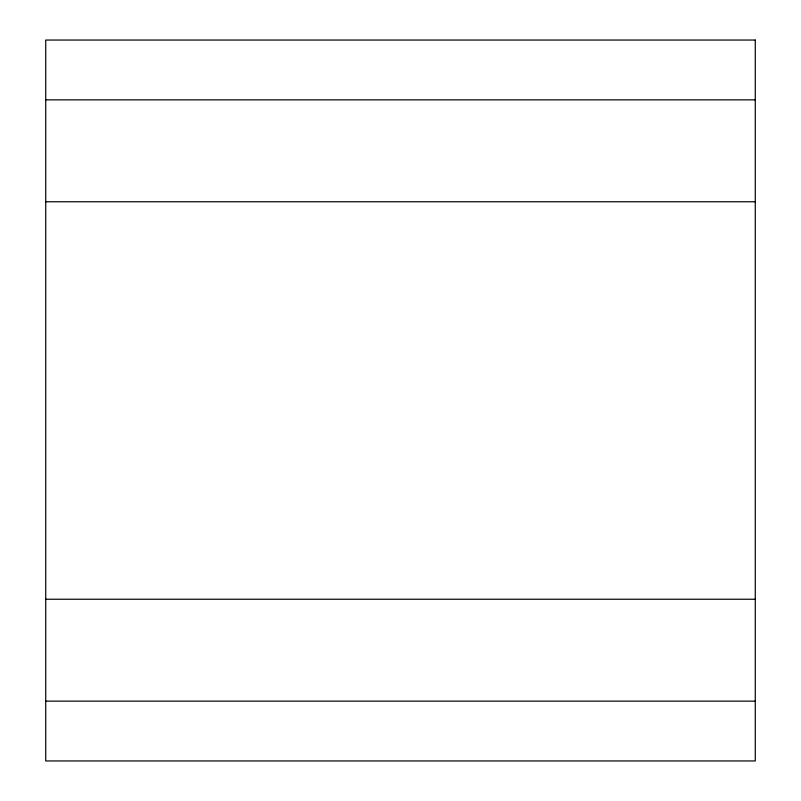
<?xml version="1.0" encoding="UTF-8"?>
<svg xmlns="http://www.w3.org/2000/svg" width="801" height="801" viewBox="0 0 801 801"><rect width="100%" height="100%" fill="white"/><g stroke="black" fill="none" stroke-linecap="round" stroke-linejoin="round"><path stroke-width="1.2" d="M45.727 99.855L755.273 99.855M45.727 201.762L755.273 201.762M45.727 599.238L755.273 599.238M45.727 701.145L755.273 701.145M755.273 40.05L45.727 40.05L45.727 760.95L755.273 760.95L755.273 40.05"/></g></svg>
